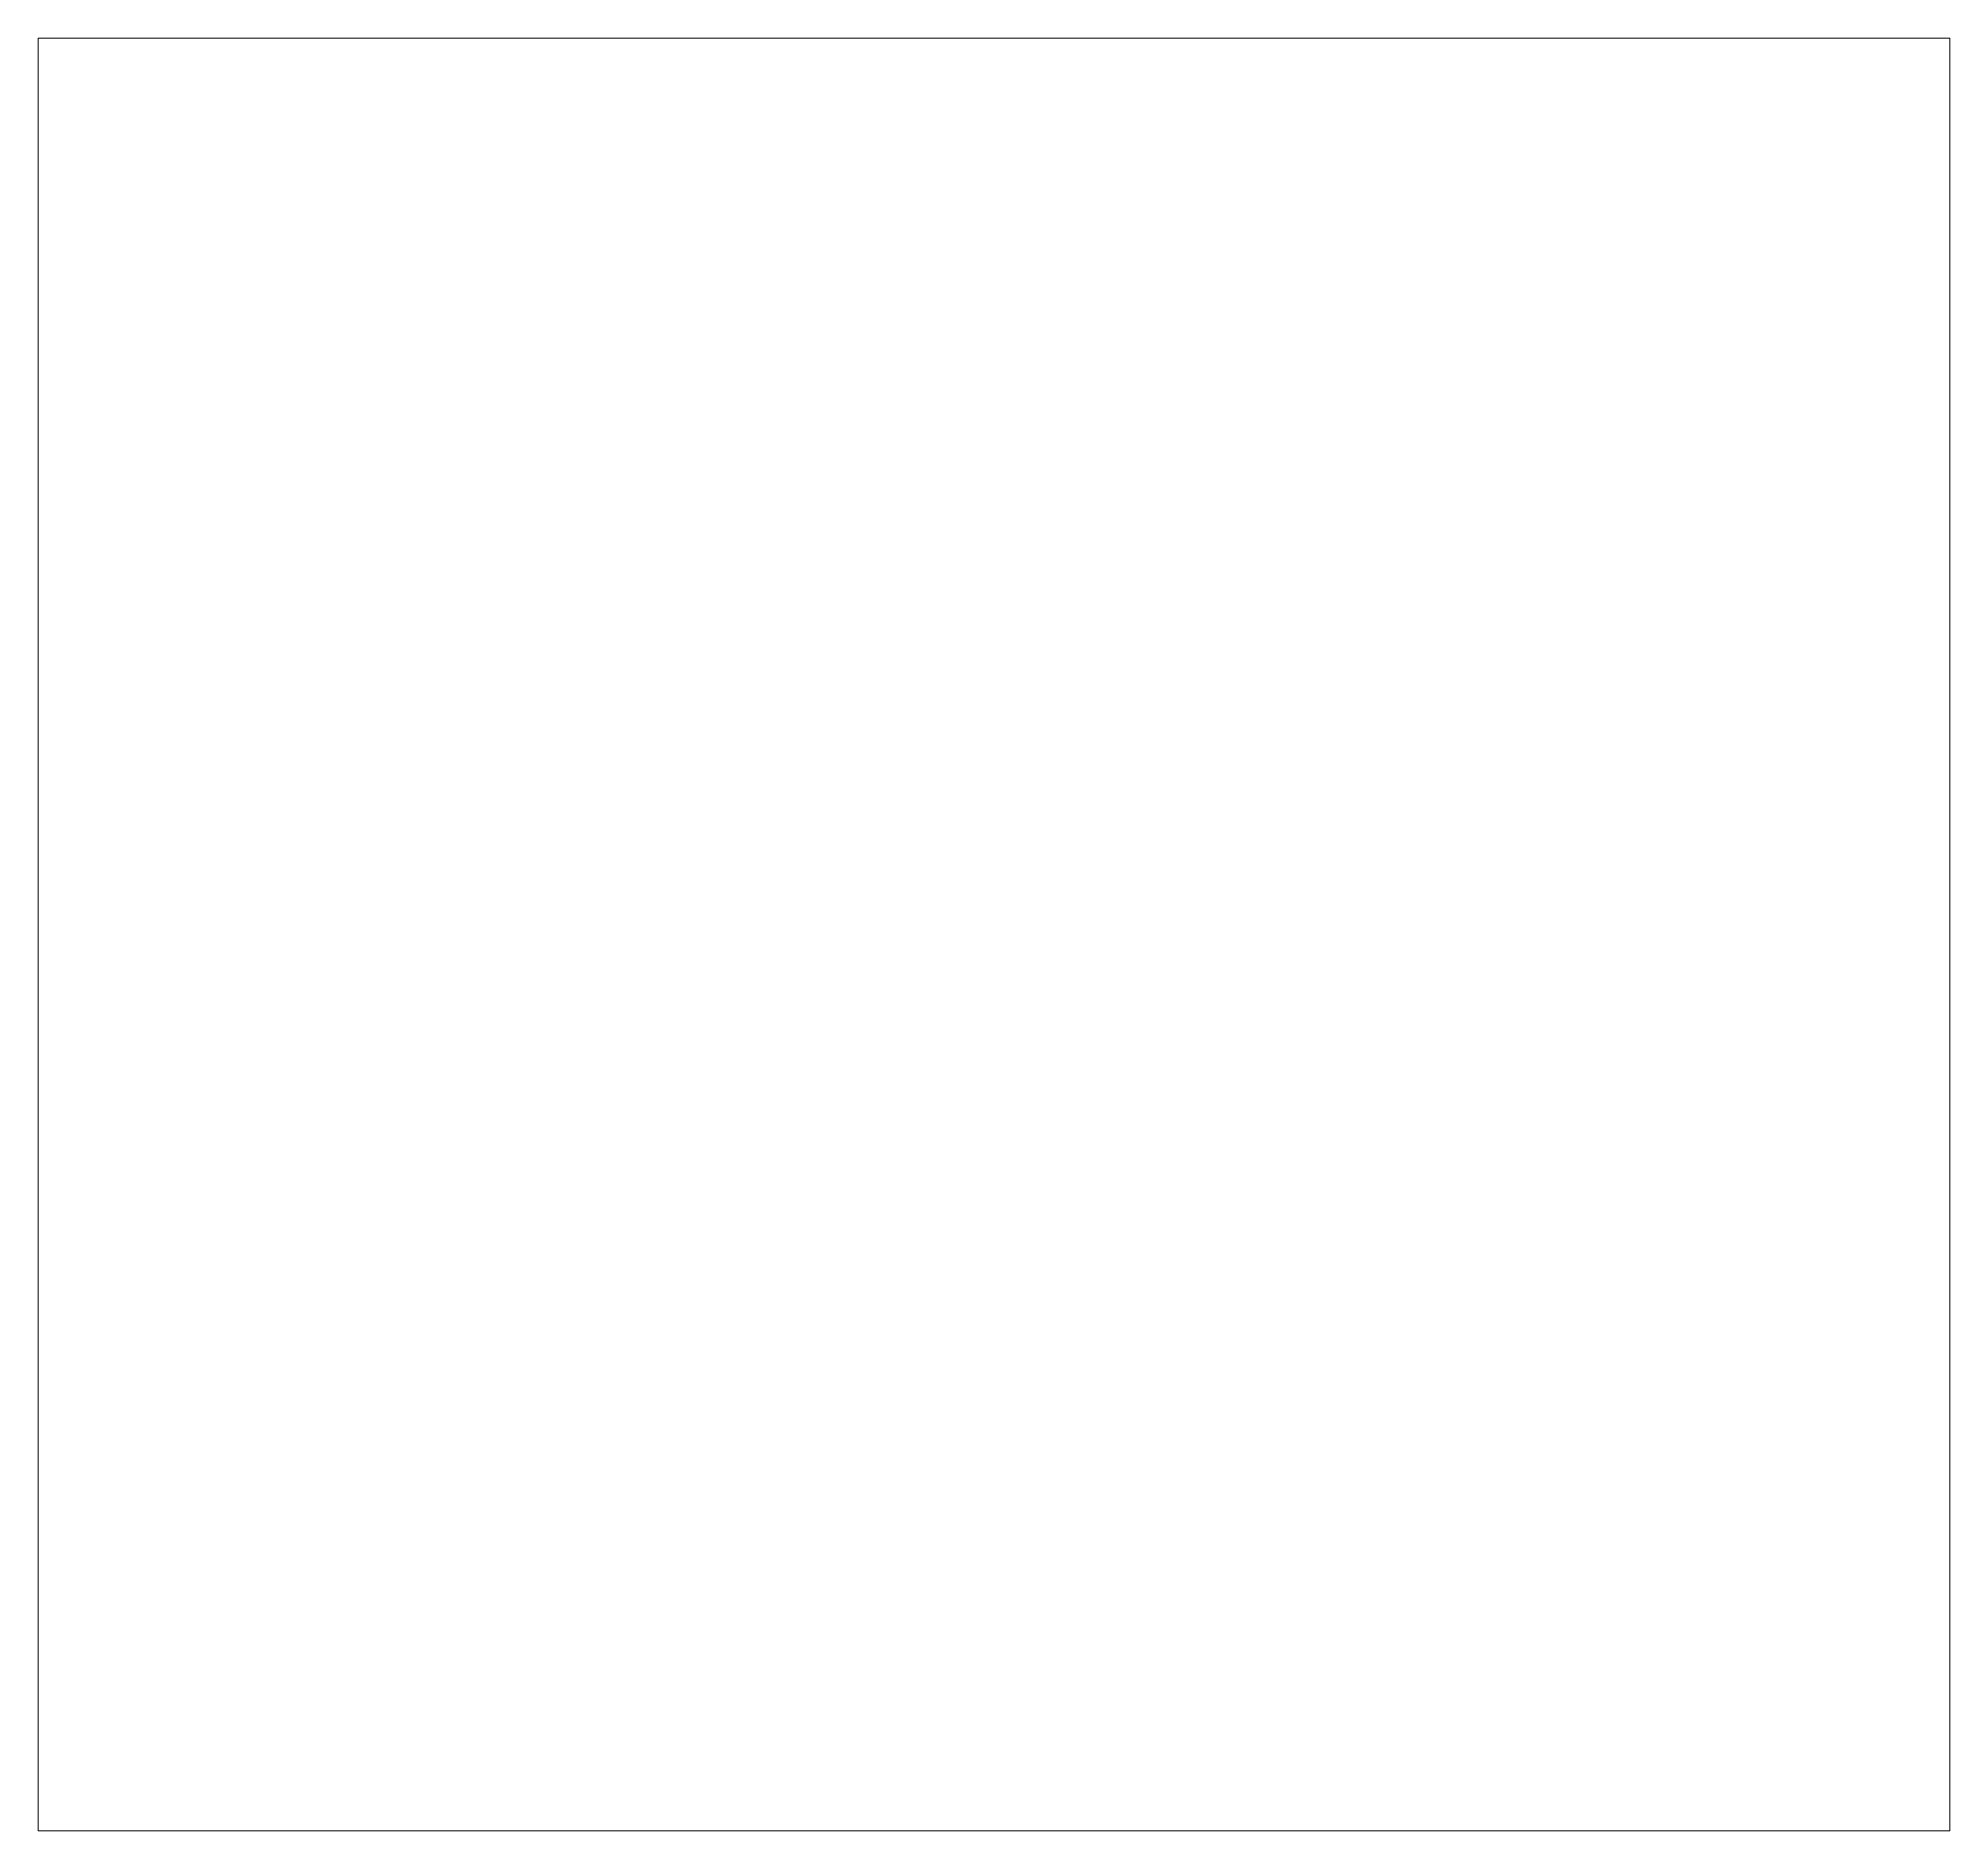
# Paper-space layout 'Layout2' of a CAD drawing. Header units: centimetres. Extents: x 82 to 163.5, y 64 to 140.4.
# The model-space entities are those that its viewports show. They can reach past a viewport. Long polylines and large blocks are cut down to what shows.
import ezdxf

# ---------------------------------------------------------------- set-up
doc = ezdxf.new("R2010")
doc.units = ezdxf.units.CM
doc.layers.get('0').update_dxf_attribs({"color": 4})

psp = doc.layouts.new('Layout2')

# ---------------------------------------------------------------- viewports
at = {"layer": '0', "color": 7, "lineweight": 20, "view_target_point": (6158.962, 5668.601)}
psp.add_viewport(center=(122.772, 102.167), size=(81.459, 76.36761), view_center_point=(0, 0), view_height=11912.35621, dxfattribs=at)

doc.saveas('drawing.dxf')
